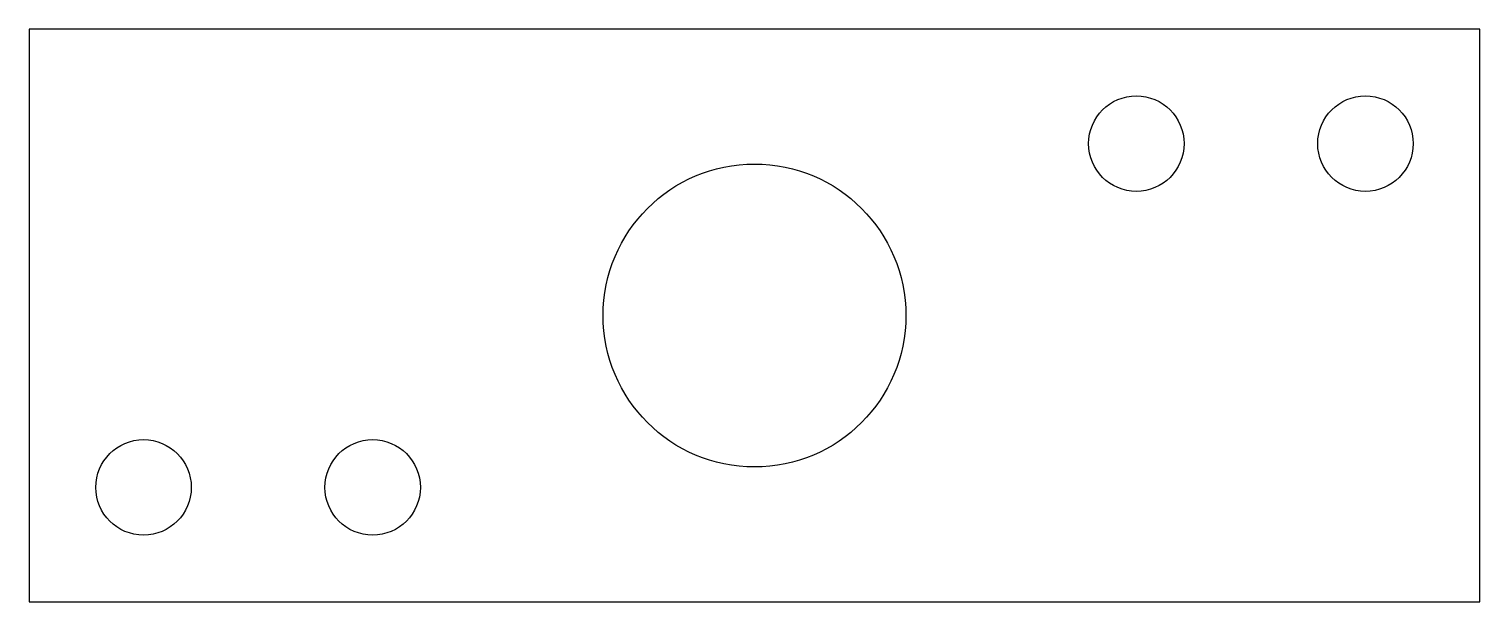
# Model space of a CAD drawing. Header units: millimetres. Extents: x 27929 to 27967, y 12706 to 12721.
import ezdxf

# ---------------------------------------------------------------- set-up
doc = ezdxf.new("R2010")
doc.units = ezdxf.units.MM
doc.header["$LTSCALE"] = 0.5

msp = doc.modelspace()

# ---------------------------------------------------------------- linework, layer by layer
msp.add_lwpolyline([(27929, 12706), (27967, 12706), (27967, 12721), (27929, 12721)], close=True)
for centre, radius in [((27958, 12718), 1.25), ((27964, 12718), 1.25), ((27948, 12713.5), 3.965), ((27932, 12709), 1.25), ((27938, 12709), 1.25)]:
    msp.add_circle(centre, radius)

doc.saveas('drawing.dxf')
